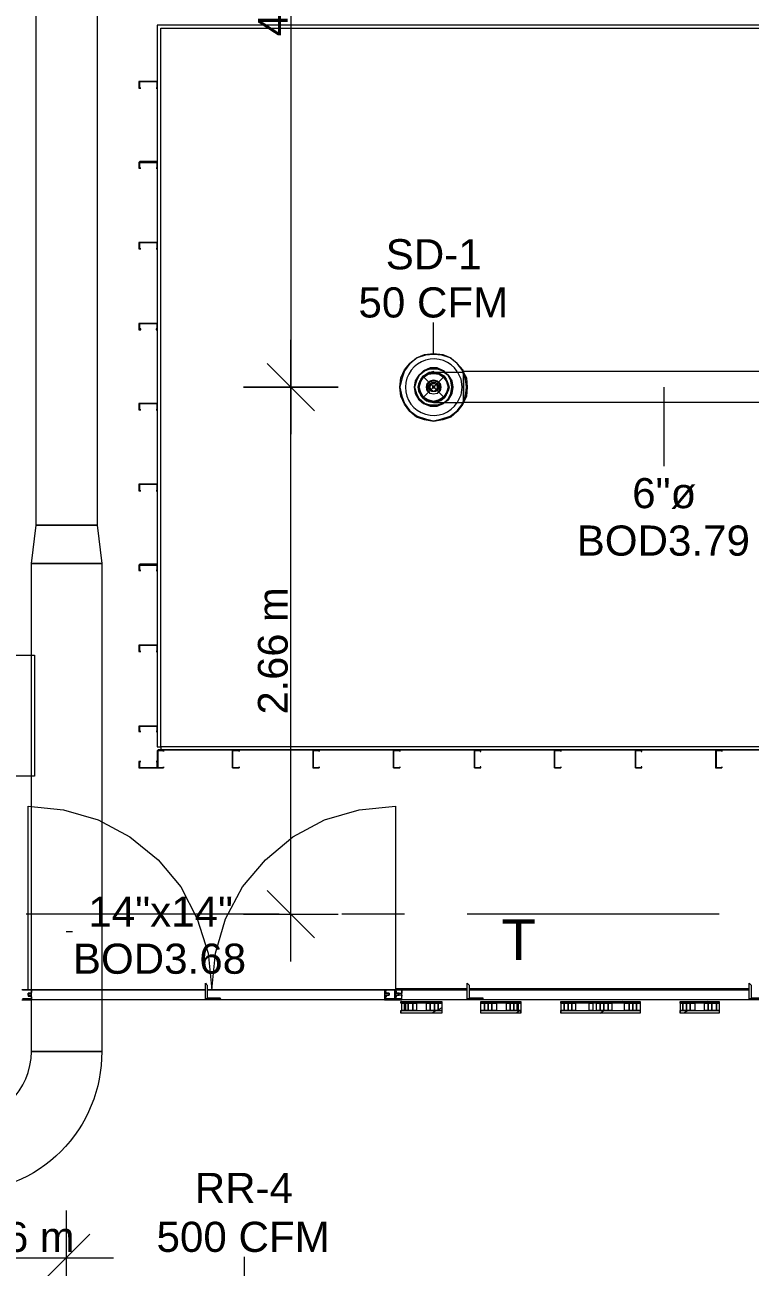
# Model space of a CAD drawing. Header units: metres. Extents: x -2 to 237, y -8 to 52.
# Drawn here: x 37.57 to 41.23, y 21.38 to 27.64 of the extents above; entities that cross this region are included whole.
import ezdxf

# ---------------------------------------------------------------- set-up
doc = ezdxf.new("R2010")
doc.units = ezdxf.units.M
doc.layers.add('HVAC - Ductos', color=5, linetype='Continuous', lineweight=0)
doc.layers.add('PDF2_Text', color=7, linetype='Continuous', lineweight=0)
doc.layers.add('PDF2_Geometry', color=7, linetype='Continuous', lineweight=0, true_color=0xaaaaaa)
doc.layers.add('PDF2_Solid Fills', color=7, linetype='Continuous', lineweight=0, true_color=0xffffff)
doc.styles.add('PDF Helvetica', font='')
doc.styles.get('PDF Helvetica').set_extended_font_data('Helvetica')

msp = doc.modelspace()

# ---------------------------------------------------------------- hatches: boundary and pattern name
at = {"layer": 'PDF2_Solid Fills', "lineweight": 0, "transparency": 33554559}
h = msp.add_hatch(color=256, dxfattribs=at)
h.paths.add_polyline_path([(39.0533, 23.9805), (39.0533, 23.9851), (39.0258, 23.9851)])
h.paths.add_polyline_path([(39.0258, 23.9805), (39.0212, 23.9805), (39.0212, 23.8935)])
h = msp.add_hatch(color=256, dxfattribs=at)
h.paths.add_polyline_path([(41.083, 23.9805), (41.083, 23.9851), (41.0554, 23.9851)])
h.paths.add_polyline_path([(41.0554, 23.9805), (41.0509, 23.9805), (41.0509, 23.8935)])

# ---------------------------------------------------------------- linework, layer by layer
at = {"layer": 'HVAC - Ductos', "lineweight": 0}
for points in [[(37.6284, 25.1168), (37.6284, 31.7969), (37.9353, 31.7969), (37.9353, 25.1168)], [(39.0304, 25.6941), (38.9112, 25.8132), (38.7921, 25.9323), (38.9112, 25.8132)], [(39.6855, 25.8911), (39.6809, 25.8957), (39.6489, 25.9094), (39.6122, 25.9094), (39.5802, 25.8957), (39.5573, 25.8728), (39.5389, 25.8453), (39.5343, 25.8132), (39.5389, 25.7812), (39.5573, 25.749), (39.5802, 25.7308), (39.6122, 25.717), (39.6489, 25.717), (39.6809, 25.7308), (39.6855, 25.7353), (39.6764, 25.7308), (39.6489, 25.7216), (39.6122, 25.7216), (39.5847, 25.7308), (39.5573, 25.7536), (39.5435, 25.7812), (39.5343, 25.8132), (39.5435, 25.8453), (39.5573, 25.8728), (39.5847, 25.8957), (39.6122, 25.9048), (39.6489, 25.9048), (39.6764, 25.8957), (39.6855, 25.8865), (39.6764, 25.8957), (39.6489, 25.9048), (39.6122, 25.9048), (39.5847, 25.8957), (39.5573, 25.8728), (39.5435, 25.8453), (39.5343, 25.8132), (39.5435, 25.7812), (39.5573, 25.7536), (39.5847, 25.7308), (39.6122, 25.7216), (39.6489, 25.7216), (39.6764, 25.7308), (39.6855, 25.7353), (39.6809, 25.7308), (39.6489, 25.717), (39.6122, 25.717), (39.5802, 25.7308), (39.5573, 25.749), (39.5389, 25.7812), (39.5343, 25.8132), (39.5389, 25.8453), (39.5573, 25.8728), (39.5802, 25.8957), (39.6122, 25.9094), (39.6489, 25.9094), (39.6809, 25.8957)], [(39.5665, 25.8407), (39.5802, 25.8636), (39.6031, 25.8774), (39.6305, 25.8819), (39.6581, 25.8774), (39.6809, 25.8636), (39.6947, 25.8407), (39.7039, 25.8132), (39.6947, 25.7857), (39.6809, 25.7628), (39.6581, 25.749), (39.6305, 25.7399), (39.6031, 25.749), (39.5802, 25.7628), (39.5665, 25.7857), (39.5573, 25.8132)], [(39.7222, 25.8453), (39.7039, 25.8728), (39.6855, 25.8911), (39.7039, 25.8728), (39.6855, 25.8865), (39.7039, 25.8728), (39.7176, 25.8453), (39.7222, 25.8132), (39.7176, 25.8453), (39.7039, 25.8728), (39.7222, 25.8453), (39.7268, 25.8132), (39.7222, 25.7812), (39.7039, 25.749), (39.6855, 25.7353), (39.7039, 25.749), (39.7222, 25.7812), (39.7268, 25.8132)], [(39.6993, 25.8407), (39.7085, 25.8132), (39.6993, 25.7857), (39.7085, 25.8132), (39.7039, 25.8315), (39.6947, 25.8499), (39.6855, 25.8682)], [(39.7817, 25.7353), (39.7817, 25.7399), (39.7817, 25.7445), (39.7817, 25.7582), (39.7817, 25.7766), (39.7817, 25.7948), (39.7817, 25.8132), (39.7817, 25.8315), (39.7817, 25.8499), (39.7817, 25.8682), (39.7817, 25.8774), (39.7817, 25.8865), (39.7817, 25.8911), (39.7817, 25.8865), (39.7817, 25.8774), (39.7817, 25.8682), (39.7817, 25.8499), (39.7817, 25.8315), (39.7817, 25.8132), (39.7817, 25.7948), (39.7817, 25.7766), (39.7817, 25.7582), (39.7817, 25.7445), (39.7817, 25.7399)], [(39.1495, 25.8132), (38.9112, 25.8132), (38.673, 25.8132), (38.9112, 25.8132)], [(39.5527, 25.8132), (39.5619, 25.8407), (39.5527, 25.8132), (39.5573, 25.8361)], [(39.5619, 25.7857), (39.5527, 25.8132), (39.5573, 25.7857), (39.5527, 25.8132)], [(39.5985, 25.8315), (39.6122, 25.8453), (39.6305, 25.8499), (39.6489, 25.8453), (39.6627, 25.8315), (39.6672, 25.8132), (39.6627, 25.7948), (39.6489, 25.7812), (39.6305, 25.7766), (39.6122, 25.7812), (39.5985, 25.7948), (39.5939, 25.8132)], [(39.6031, 25.8315), (39.6122, 25.8407), (39.6305, 25.8453), (39.6489, 25.8407), (39.6581, 25.8315), (39.6627, 25.8132), (39.6581, 25.7948), (39.6489, 25.7812), (39.6305, 25.7766), (39.6122, 25.7812), (39.6031, 25.7948), (39.5985, 25.8132)], [(39.6077, 25.827), (39.6214, 25.8361), (39.6397, 25.8361), (39.6535, 25.827), (39.6581, 25.8132), (39.6535, 25.7994), (39.6397, 25.7903), (39.6214, 25.7903), (39.6077, 25.7994), (39.6031, 25.8132)], [(39.6122, 25.827), (39.6214, 25.8361), (39.6397, 25.8361), (39.6489, 25.827), (39.6535, 25.8132), (39.6489, 25.7994), (39.6397, 25.7903), (39.6214, 25.7903), (39.6122, 25.7994), (39.6077, 25.8132)], [(39.6168, 25.827), (39.6305, 25.8315), (39.6443, 25.827), (39.6489, 25.8132), (39.6443, 25.7994), (39.6305, 25.7903), (39.6168, 25.7994), (39.6122, 25.8132)], [(39.626, 25.8178), (39.626, 25.8132), (39.626, 25.8178), (39.6351, 25.8178), (39.6351, 25.8132), (39.6351, 25.8178)], [(39.6351, 25.8086), (39.6351, 25.8132), (39.6351, 25.8086), (39.626, 25.8086), (39.626, 25.8132), (39.626, 25.8086)], [(39.7039, 25.7536), (39.7176, 25.7812), (39.7222, 25.8132), (39.7176, 25.7812), (39.7039, 25.7536), (39.6855, 25.7353)], [(37.9353, 25.1168), (37.9583, 24.9243), (37.6054, 24.9243), (37.6284, 25.1168)], [(37.6054, 22.464), (37.6054, 24.9243), (37.9583, 24.9243), (37.9583, 22.464)], [(37.2572, 24.4616), (37.6192, 24.4616), (37.6192, 23.8523), (37.2572, 23.8523)]]:
    msp.add_lwpolyline(points, close=True, dxfattribs=at)
for points in [[(38.9112, 30.2254), (38.9112, 25.575)], [(39.6305, 25.9827), (39.6305, 26.1385)], [(38.9112, 22.9176), (38.9112, 26.0515)], [(41.5549, 25.7353), (39.7817, 25.7353), (39.7772, 25.7262), (39.7497, 25.6895), (39.7176, 25.662), (39.6764, 25.6483), (39.6305, 25.6391), (39.5847, 25.6483), (39.5435, 25.662), (39.5114, 25.6895), (39.484, 25.7262), (39.4656, 25.7674), (39.461, 25.8132), (39.4656, 25.8591), (39.484, 25.9002), (39.5114, 25.9323), (39.5435, 25.9599), (39.5847, 25.9781), (39.6305, 25.9827), (39.6764, 25.9781), (39.7176, 25.9599), (39.7497, 25.9323), (39.7772, 25.9002), (39.7817, 25.8865), (39.7405, 25.8865), (39.6993, 25.8865), (39.6672, 25.8865), (39.6443, 25.8865), (39.6305, 25.8865)], [(39.7772, 25.8865), (39.7772, 25.8957), (39.7497, 25.9323), (39.713, 25.9599), (39.6718, 25.9736), (39.6305, 25.9781), (39.5893, 25.9736), (39.5481, 25.9599), (39.5114, 25.9323), (39.484, 25.8957), (39.4702, 25.8545), (39.461, 25.8132), (39.4702, 25.7674), (39.484, 25.7308), (39.5114, 25.6941), (39.5481, 25.6666), (39.5893, 25.6528), (39.6305, 25.6437), (39.6718, 25.6528), (39.713, 25.6666), (39.7497, 25.6941), (39.7772, 25.7308), (39.7772, 25.7353)], [(39.6031, 25.7399), (39.6305, 25.7353), (39.6581, 25.7445), (39.6305, 25.7353), (39.6031, 25.7399), (39.5985, 25.7445), (39.5802, 25.7628), (39.5665, 25.7766), (39.5573, 25.7948), (39.5527, 25.8132), (39.5573, 25.8315), (39.5665, 25.8499), (39.5756, 25.8682), (39.6031, 25.8819), (39.6305, 25.8865), (39.6489, 25.8819), (39.6672, 25.8774), (39.6489, 25.8865), (39.6351, 25.8865), (39.6305, 25.8865), (39.6122, 25.8819), (39.5939, 25.8774), (39.5802, 25.8636), (39.5985, 25.8774)], [(39.6351, 25.8865), (39.6305, 25.8911), (39.6122, 25.8865), (39.6031, 25.8819), (39.5985, 25.8819), (39.5939, 25.8774), (39.5756, 25.8682), (39.5665, 25.8499), (39.5619, 25.8453), (39.5619, 25.8407), (39.5573, 25.8407)], [(39.6351, 25.7399), (39.6305, 25.7353), (39.6122, 25.7399), (39.5939, 25.749), (39.5756, 25.7582), (39.6031, 25.7445), (39.6305, 25.7353), (39.6581, 25.7445), (39.6855, 25.7582), (39.6993, 25.7857), (39.6855, 25.7582), (39.6581, 25.7445), (39.6855, 25.7582), (39.6993, 25.7857), (39.7085, 25.8132), (39.6993, 25.7857), (39.6855, 25.7582), (39.6581, 25.7445), (39.6305, 25.7353), (39.6031, 25.7445), (39.5756, 25.7582), (39.5619, 25.7857), (39.5756, 25.7582), (39.5665, 25.772), (39.5665, 25.7766), (39.5573, 25.7948), (39.5573, 25.8132), (39.5573, 25.8315), (39.5665, 25.8499), (39.5802, 25.8636)], [(39.5619, 25.8407), (39.5756, 25.8682), (39.5939, 25.8774), (39.6122, 25.8865), (39.6305, 25.8865), (39.6581, 25.8819), (39.6305, 25.8865), (39.6031, 25.8819), (39.5756, 25.8682), (39.5619, 25.8407), (39.5619, 25.8453), (39.5756, 25.8682), (39.5985, 25.8819), (39.6031, 25.8819), (39.6305, 25.8865), (39.6581, 25.8819), (39.6855, 25.8682), (39.6993, 25.8407), (39.6855, 25.8682), (39.6581, 25.8819), (39.6855, 25.8682), (39.6993, 25.8407), (39.7085, 25.8132), (39.6993, 25.8407)], [(39.5619, 25.8453), (39.5756, 25.8682), (39.5985, 25.8819)], [(39.5665, 25.8453), (39.5756, 25.8636)], [(39.5756, 25.8682), (39.5756, 25.8682)], [(39.6627, 25.8819), (39.6581, 25.8819), (39.6855, 25.8682), (39.6672, 25.8774), (39.6809, 25.8636), (39.6947, 25.8499), (39.6993, 25.8315), (39.7039, 25.8132), (39.6993, 25.7948), (39.6947, 25.7766), (39.6809, 25.7628), (39.6672, 25.749), (39.6489, 25.7399), (39.6305, 25.7399), (39.6122, 25.7399), (39.5939, 25.749), (39.5802, 25.7628)], [(39.6581, 25.8819), (39.6305, 25.8865), (39.6031, 25.8819)], [(39.6077, 25.8819), (39.6305, 25.8865), (39.6535, 25.8819)], [(39.6305, 25.7353), (39.6351, 25.7353), (39.6535, 25.7353), (39.6855, 25.7353), (39.7222, 25.7353), (39.7634, 25.7353), (39.7817, 25.7353), (39.7817, 25.7399), (39.7817, 25.749), (39.7817, 25.7582), (39.7817, 25.7766), (39.7817, 25.7948), (39.7817, 25.8132), (39.7817, 25.8315), (39.7817, 25.8499), (39.7817, 25.8682), (39.7817, 25.8774), (39.7817, 25.8865), (39.7817, 25.8774), (39.7817, 25.8682), (39.7817, 25.8499), (39.7817, 25.8315), (39.7817, 25.8132), (39.7817, 25.7948), (39.7817, 25.7766), (39.7817, 25.7582), (39.7817, 25.749), (39.7817, 25.7399), (39.7817, 25.7353), (39.7817, 25.7445), (39.7817, 25.7582), (39.7817, 25.7857), (39.7817, 25.8132), (39.7817, 25.8407), (39.7817, 25.8682), (39.7817, 25.8819), (39.7817, 25.8911), (39.7817, 25.8819), (39.7817, 25.8682), (39.7817, 25.8407), (39.7817, 25.8132), (39.7817, 25.7857), (39.7817, 25.7582), (39.7817, 25.7445), (39.7817, 25.7353), (39.7817, 25.7445), (39.7817, 25.7582), (39.7817, 25.7857), (39.7817, 25.8132), (39.7817, 25.8407), (39.7817, 25.8682), (39.7817, 25.8819), (39.7817, 25.8865)], [(39.6305, 25.8865), (39.6305, 25.8865)], [(39.6581, 25.8819), (39.6581, 25.8819)], [(39.6627, 25.8774), (39.6809, 25.8636), (39.6947, 25.8453)], [(39.7497, 25.8911), (39.768, 25.8545), (39.7726, 25.8132), (39.768, 25.772), (39.7497, 25.7353)], [(39.7772, 25.7353), (39.7909, 25.7674), (39.7955, 25.8132), (39.7909, 25.8545), (39.7772, 25.8865)], [(41.5549, 25.8453), (41.5549, 25.8499), (41.5549, 25.8682), (41.5549, 25.8774), (41.5549, 25.8819), (41.5549, 25.8865), (41.5549, 25.8911), (39.7817, 25.8911), (39.7817, 25.8865), (39.7817, 25.8819), (39.7817, 25.8682), (39.7817, 25.8407), (39.7817, 25.8132), (39.7817, 25.7857), (39.7817, 25.7582), (39.7817, 25.7445), (39.7817, 25.7353)], [(39.7817, 25.8865), (39.7955, 25.8591), (39.8001, 25.8132), (39.7955, 25.7674), (39.7817, 25.7353)], [(39.5619, 25.8407), (39.5573, 25.8315), (39.5527, 25.8132), (39.5573, 25.7948), (39.5619, 25.7857)], [(39.5527, 25.8132), (39.5527, 25.8132)], [(39.5619, 25.7812), (39.5756, 25.7582), (39.5985, 25.7445), (39.5756, 25.7582), (39.5619, 25.7812), (39.5619, 25.7857), (39.5573, 25.8132), (39.5619, 25.8361)], [(39.6993, 25.8453), (39.6993, 25.8407), (39.7085, 25.8132), (39.7039, 25.7948), (39.6947, 25.7766), (39.6855, 25.7582), (39.6672, 25.7445), (39.6489, 25.7399), (39.6397, 25.7399)], [(39.6993, 25.8407), (39.6993, 25.8407)], [(39.6993, 25.8361), (39.7039, 25.8132), (39.6993, 25.7857), (39.6993, 25.7812)], [(40.7897, 25.8132), (40.7897, 25.4146)], [(39.5573, 25.7857), (39.5619, 25.7857), (39.5619, 25.7812), (39.5665, 25.7766)], [(39.5756, 25.7628), (39.5665, 25.7812)], [(39.5665, 25.772), (39.5756, 25.7582), (39.5939, 25.7445), (39.5985, 25.7445), (39.6031, 25.7445), (39.6031, 25.7399), (39.6122, 25.7399), (39.6305, 25.7353), (39.6397, 25.7353)], [(39.5756, 25.7582), (39.5756, 25.7582)], [(39.6535, 25.7445), (39.6305, 25.7399), (39.6077, 25.7445)], [(39.6947, 25.7812), (39.6809, 25.7628), (39.6627, 25.7445), (39.6581, 25.7445), (39.6581, 25.7399)], [(39.6993, 25.7857), (39.6993, 25.7857)], [(39.6305, 25.7353), (39.6305, 25.7353)], [(38.7921, 23.2749), (38.9112, 23.1558), (39.0304, 23.0367)], [(38.673, 23.1558), (38.9112, 23.1558), (39.1495, 23.1558)], [(37.7796, 23.0688), (37.8116, 23.0688)], [(37.7796, 21.6622), (37.7796, 21.4239), (37.7796, 21.1857)], [(37.8987, 21.5431), (37.7796, 21.4239), (37.6604, 21.3048)], [(36.9778, 21.4239), (38.0178, 21.4239)], [(38.6776, 21.2086), (38.6776, 21.4285)]]:
    msp.add_lwpolyline(points, dxfattribs=at)
msp.add_lwpolyline([(39.7497, 25.8911, 0.740136), (39.4885, 25.8132, 0.75311), (39.7497, 25.7353)], format="xyb", dxfattribs=at)
msp.add_lwpolyline([(37.2481, 21.7538), (37.2481, 22.1066, 0.4022), (37.6054, 22.464), (37.9583, 22.464, -0.419397)], format="xyb", close=True, dxfattribs=at)
at = {"layer": 'PDF2_Geometry', "lineweight": 0}
for points in [[(38.256, 27.623), (45.4035, 27.623), (45.4035, 27.6367), (38.2377, 27.6367), (38.2377, 27.623), (38.2377, 23.9988), (38.256, 23.9988)], [(38.2377, 27.3206), (38.2377, 27.3526), (38.1507, 27.3526), (38.1461, 27.3526), (38.1461, 27.3206), (38.1553, 27.3206), (38.1507, 27.3206), (38.1507, 27.3526), (38.2377, 27.3526), (38.2377, 27.3206), (38.2332, 27.3206)], [(38.2377, 26.9174), (38.2377, 26.9449), (38.2377, 26.9495), (38.1507, 26.9495), (38.1461, 26.9449), (38.1461, 26.9174), (38.1553, 26.9174), (38.1507, 26.9174), (38.1507, 26.9449), (38.2377, 26.9449), (38.2377, 26.9174), (38.2332, 26.9174)], [(38.2377, 26.5097), (38.2377, 26.5371), (38.2377, 26.5417), (38.1507, 26.5417), (38.1461, 26.5417), (38.1461, 26.5371), (38.1461, 26.5097), (38.1553, 26.5097), (38.1507, 26.5097), (38.1507, 26.5371), (38.1507, 26.5417), (38.2377, 26.5417), (38.2377, 26.5371), (38.2377, 26.5097), (38.2332, 26.5097)], [(38.2377, 26.1019), (38.2377, 26.134), (38.1507, 26.134), (38.1461, 26.134), (38.1461, 26.1019), (38.1553, 26.1019), (38.1553, 26.1064), (38.1507, 26.1064), (38.1507, 26.134), (38.2377, 26.134), (38.2377, 26.1064), (38.2332, 26.1064), (38.2332, 26.1019)], [(38.2377, 25.6987), (38.2377, 25.7262), (38.2377, 25.7308), (38.1507, 25.7308), (38.1461, 25.7308), (38.1461, 25.7262), (38.1461, 25.6987), (38.1553, 25.6987), (38.1507, 25.6987), (38.1507, 25.7262), (38.1507, 25.7308), (38.2377, 25.7308), (38.2377, 25.7262), (38.2377, 25.6987), (38.2332, 25.6987)], [(38.2377, 25.2909), (38.2377, 25.323), (38.1507, 25.323), (38.1461, 25.323), (38.1461, 25.2909), (38.1553, 25.2909), (38.1507, 25.2909), (38.1507, 25.323), (38.2377, 25.323), (38.2377, 25.2909), (38.2332, 25.2909)], [(38.2377, 24.8877), (38.2377, 24.9152), (38.2377, 24.9198), (38.1507, 24.9198), (38.1461, 24.9152), (38.1461, 24.8877), (38.1553, 24.8877), (38.1507, 24.8877), (38.1507, 24.9152), (38.2377, 24.9152), (38.2377, 24.8877), (38.2332, 24.8877)], [(38.2377, 24.48), (38.2377, 24.512), (38.1507, 24.512), (38.1461, 24.512), (38.1461, 24.48), (38.1553, 24.48), (38.1507, 24.48), (38.1507, 24.512), (38.2377, 24.512), (38.2377, 24.48), (38.2332, 24.48)], [(38.2377, 24.0768), (38.2377, 24.1042), (38.1507, 24.1042), (38.1461, 24.1042), (38.1461, 24.0768), (38.1553, 24.0768), (38.1507, 24.0768), (38.1507, 24.1042), (38.2377, 24.1042), (38.2377, 24.0768), (38.2332, 24.0768)], [(38.2698, 23.9851), (38.2423, 23.9851), (38.2423, 23.9805), (38.2377, 23.9805), (38.2377, 23.8935), (38.2423, 23.8935), (38.2698, 23.8935), (38.2698, 23.8981), (38.2698, 23.8935), (38.2423, 23.8935), (38.2423, 23.9805), (38.2698, 23.9805), (38.2698, 23.9759)], [(38.256, 23.9851), (45.4035, 23.9851), (45.4035, 23.9988), (38.256, 23.9988)], [(38.6501, 23.9851), (38.618, 23.9851), (38.618, 23.9805), (38.618, 23.8935), (38.6501, 23.8935), (38.6501, 23.8981), (38.6501, 23.8935), (38.618, 23.8935), (38.618, 23.9805), (38.6501, 23.9805), (38.6501, 23.9759)], [(39.0533, 23.9851), (39.0258, 23.9851), (39.0258, 23.9805), (39.0212, 23.9805), (39.0212, 23.8935), (39.0258, 23.8935), (39.0533, 23.8935), (39.0533, 23.8981), (39.0533, 23.8935), (39.0258, 23.8935), (39.0258, 23.9805), (39.0533, 23.9805), (39.0533, 23.9759)], [(39.461, 23.9851), (39.429, 23.9851), (39.429, 23.9805), (39.429, 23.8935), (39.461, 23.8935), (39.461, 23.8981), (39.461, 23.8935), (39.429, 23.8935), (39.429, 23.9805), (39.461, 23.9805), (39.461, 23.9759)], [(39.8688, 23.9851), (39.8368, 23.9851), (39.8368, 23.9805), (39.8368, 23.8935), (39.8688, 23.8935), (39.8688, 23.8981), (39.8642, 23.8981), (39.8642, 23.8935), (39.8368, 23.8935), (39.8368, 23.9805), (39.8642, 23.9805), (39.8642, 23.9759), (39.8688, 23.9759)], [(40.272, 23.9851), (40.2445, 23.9851), (40.2399, 23.9805), (40.2399, 23.8935), (40.2445, 23.8935), (40.272, 23.8935), (40.272, 23.8981), (40.272, 23.8935), (40.2445, 23.8935), (40.2399, 23.8935), (40.2399, 23.9805), (40.2445, 23.9805), (40.272, 23.9805), (40.272, 23.9759)], [(40.6798, 23.9851), (40.6477, 23.9851), (40.6477, 23.9805), (40.6477, 23.8935), (40.6798, 23.8935), (40.6798, 23.8981), (40.6752, 23.8981), (40.6752, 23.8935), (40.6477, 23.8935), (40.6477, 23.9805), (40.6752, 23.9805), (40.6752, 23.9759), (40.6798, 23.9759)], [(41.083, 23.9851), (41.0554, 23.9851), (41.0509, 23.9805), (41.0509, 23.8935), (41.0554, 23.8935), (41.083, 23.8935), (41.083, 23.8981), (41.083, 23.8935), (41.0554, 23.8935), (41.0554, 23.9805), (41.083, 23.9805), (41.083, 23.9759)], [(38.1461, 23.9256), (38.1461, 23.8981), (38.1461, 23.8935), (38.1507, 23.8935), (38.2377, 23.8935), (38.2377, 23.8981), (38.2377, 23.9256), (38.2332, 23.9256), (38.2377, 23.9256), (38.2377, 23.8981), (38.2377, 23.8935), (38.1507, 23.8935), (38.1507, 23.8981), (38.1507, 23.9256), (38.1553, 23.9256)], [(38.4805, 22.8076), (38.4851, 22.803), (38.4897, 22.7985), (38.4897, 22.7343), (38.5493, 22.7343), (38.5539, 22.7343), (38.5585, 22.7297), (38.4805, 22.7297)], [(39.8001, 22.8076), (39.8047, 22.803), (39.8092, 22.7985), (39.8092, 22.7343), (39.8734, 22.7343), (39.878, 22.7343), (39.878, 22.7297), (39.8001, 22.7297)], [(41.2205, 22.8076), (41.225, 22.803), (41.2296, 22.7985), (41.2296, 22.7343), (41.2937, 22.7343), (41.2983, 22.7343), (41.2983, 22.7297), (41.2205, 22.7297)], [(39.4519, 22.7481), (39.4427, 22.7481), (39.4427, 22.7435), (39.4381, 22.7435), (39.4427, 22.7435), (39.4427, 22.7481), (39.4381, 22.7481), (39.4381, 22.7251), (39.4702, 22.7251), (39.4702, 22.7297), (39.4656, 22.7297), (39.461, 22.7297), (39.4381, 22.7297), (39.4381, 22.7343), (39.4427, 22.7389), (39.4381, 22.7343), (39.4381, 22.7389), (39.4427, 22.7389), (39.4427, 22.7481), (39.4519, 22.7481), (39.4564, 22.7481), (39.4564, 22.7572), (39.4519, 22.7572), (39.4427, 22.7572), (39.4427, 22.7664), (39.4381, 22.7664), (39.4381, 22.7709), (39.4427, 22.7664), (39.4381, 22.7709), (39.4381, 22.7755), (39.461, 22.7755), (39.4656, 22.7755), (39.4656, 22.7709), (39.4656, 22.7755), (39.4702, 22.7755), (39.4702, 22.7801), (39.4381, 22.7801), (39.4381, 22.7572), (39.4427, 22.7572), (39.4381, 22.7572), (39.4381, 22.7618), (39.4427, 22.7618), (39.4427, 22.7572), (39.4519, 22.7572)], [(39.8092, 22.7801), (40.7714, 22.7801)], [(40.7714, 22.7801), (41.2205, 22.7801)], [(39.6718, 22.7068), (39.4656, 22.7068), (39.4656, 22.716), (39.6718, 22.716)], [(39.6718, 22.6564), (39.4656, 22.6564), (39.4656, 22.6701), (39.6718, 22.6701)], [(39.4702, 22.7068), (39.4885, 22.7068), (39.4885, 22.6701), (39.4702, 22.6701)], [(39.5023, 22.7068), (39.5023, 22.6701), (39.484, 22.6701), (39.484, 22.7068)], [(39.5252, 22.7068), (39.5252, 22.6701), (39.5023, 22.6701), (39.5023, 22.7068)], [(39.5435, 22.7068), (39.5435, 22.6701), (39.5252, 22.6701), (39.5252, 22.7068)], [(39.6122, 22.7068), (39.6122, 22.6701), (39.5939, 22.6701), (39.5939, 22.7068)], [(39.6351, 22.7068), (39.6351, 22.6701), (39.6122, 22.6701), (39.6122, 22.7068)], [(39.6535, 22.7068), (39.6535, 22.6701), (39.6351, 22.6701), (39.6351, 22.7068)], [(40.0704, 22.7068), (39.8688, 22.7068), (39.8688, 22.716), (40.0704, 22.716)], [(39.9054, 22.7068), (39.9054, 22.6701), (39.8871, 22.6701), (39.8871, 22.7068)], [(39.9238, 22.7068), (39.9238, 22.6701), (39.9054, 22.6701), (39.9054, 22.7068)], [(39.9467, 22.7068), (39.9467, 22.6701), (39.9238, 22.6701), (39.9238, 22.7068)], [(40.0154, 22.7068), (40.0154, 22.6701), (39.9971, 22.6701), (39.9971, 22.7068)], [(40.0338, 22.7068), (40.0338, 22.6701), (40.0154, 22.6701), (40.0154, 22.7068)], [(40.0566, 22.7068), (40.0566, 22.6701), (40.0338, 22.6701), (40.0338, 22.7068)], [(40.6707, 22.6564), (40.272, 22.6564), (40.272, 22.6701), (40.6707, 22.6701)], [(40.3087, 22.7068), (40.3087, 22.6701), (40.2903, 22.6701), (40.2903, 22.7068)], [(40.327, 22.7068), (40.327, 22.6701), (40.3087, 22.6701), (40.3087, 22.7068)], [(40.3453, 22.7068), (40.3453, 22.6701), (40.327, 22.6701), (40.327, 22.7068)], [(40.4324, 22.7068), (40.4324, 22.6701), (40.414, 22.6701), (40.414, 22.7068)], [(40.4874, 22.6701), (40.4874, 22.7068), (40.5102, 22.7068), (40.5286, 22.7068), (40.5286, 22.6701), (40.5102, 22.6701), (40.5102, 22.7068), (40.5102, 22.6701)], [(40.6156, 22.7068), (40.6156, 22.6701), (40.5927, 22.6701), (40.5927, 22.7068)], [(40.634, 22.7068), (40.634, 22.6701), (40.6156, 22.6701), (40.6156, 22.7068)], [(40.6523, 22.7068), (40.6523, 22.6701), (40.634, 22.6701), (40.634, 22.7068)], [(41.0692, 22.6564), (40.8722, 22.6564), (40.8722, 22.6701), (41.0692, 22.6701)], [(40.9043, 22.7068), (40.9043, 22.6701), (40.8859, 22.6701), (40.8859, 22.7068)], [(40.9226, 22.7068), (40.9226, 22.6701), (40.9043, 22.6701), (40.9043, 22.7068)], [(40.9456, 22.7068), (40.9456, 22.6701), (40.9226, 22.6701), (40.9226, 22.7068)], [(41.0142, 22.7068), (41.0142, 22.6701), (40.9959, 22.6701), (40.9959, 22.7068)], [(41.0326, 22.7068), (41.0326, 22.6701), (41.0142, 22.6701), (41.0142, 22.7068)], [(41.0554, 22.7068), (41.0554, 22.6701), (41.0326, 22.6701), (41.0326, 22.7068)]]:
    msp.add_lwpolyline(points, close=True, dxfattribs=at)
for points in [[(45.4035, 23.9988), (45.4035, 25.323), (45.4035, 26.1019), (45.4035, 27.6367), (38.2377, 27.6367)], [(38.256, 23.9988), (38.256, 27.623)], [(45.4035, 23.9851), (38.256, 23.9851)], [(37.5871, 22.7755), (37.5871, 23.701), (37.7658, 23.6827), (37.9399, 23.6323), (38.1003, 23.5452), (38.2423, 23.4307), (38.3568, 23.2933), (38.4393, 23.1329), (38.4943, 22.9588), (38.5126, 22.7755), (38.5309, 22.9588), (38.5813, 23.1329), (38.6684, 23.2933), (38.783, 23.4307), (38.9204, 23.5452), (39.0807, 23.6323), (39.2549, 23.6827), (39.4381, 23.701), (39.4381, 22.7755)], [(38.8517, 23.1558), (37.578, 23.1558)], [(39.484, 23.1558), (39.1678, 23.1558)], [(41.0692, 23.1558), (39.8001, 23.1558)], [(37.5551, 22.7251), (37.6054, 22.7251), (37.6054, 22.7481), (37.6009, 22.7481), (37.6009, 22.7435), (37.6009, 22.7481), (37.5871, 22.7481), (37.5871, 22.7572), (37.6009, 22.7572), (37.6009, 22.7618), (37.6009, 22.7572), (37.6054, 22.7572), (37.6054, 22.7755), (37.5551, 22.7755)], [(37.5596, 22.7755), (37.6009, 22.7755), (37.6009, 22.7709), (37.6009, 22.7755), (37.6054, 22.7755), (37.6009, 22.7755), (37.6054, 22.7755), (37.6054, 22.7709), (37.6054, 22.7664), (37.6054, 22.7618), (37.6009, 22.7618), (37.6009, 22.7572), (37.5963, 22.7572), (37.5871, 22.7572), (37.5871, 22.7481), (37.5871, 22.7435), (37.5963, 22.7435), (37.6009, 22.7435), (37.6009, 22.7389), (37.6054, 22.7389), (37.6054, 22.7297), (37.6009, 22.7297), (37.6054, 22.7297), (37.6009, 22.7297), (37.5596, 22.7297)], [(37.6054, 22.7481), (37.5871, 22.7481), (37.5871, 22.7572), (37.6054, 22.7572)], [(39.3832, 22.7755), (38.4897, 22.7755), (39.3832, 22.7755), (39.3832, 22.7251), (37.6054, 22.7251), (37.6054, 22.7755), (38.4805, 22.7755), (37.6054, 22.7755)], [(39.3832, 22.7251), (39.4381, 22.7251), (39.4381, 22.7526), (39.4336, 22.7526), (39.4336, 22.7297), (39.429, 22.7297), (39.4336, 22.7297), (39.429, 22.7297), (39.3923, 22.7297), (39.3878, 22.7297), (39.3878, 22.7389), (39.3923, 22.7389), (39.3923, 22.7435), (39.3923, 22.7481), (39.4015, 22.7481), (39.406, 22.7481), (39.406, 22.7572), (39.4015, 22.7572), (39.3923, 22.7572), (39.3923, 22.7618), (39.3878, 22.7618), (39.3878, 22.7664), (39.3878, 22.7709), (39.3878, 22.7755), (39.3878, 22.7709), (39.3923, 22.7709), (39.3923, 22.7755), (39.429, 22.7755), (39.4336, 22.7755), (39.4336, 22.7709), (39.4336, 22.7526), (39.4381, 22.7526), (39.4381, 22.7755), (39.3832, 22.7755), (39.3832, 22.7572), (39.3878, 22.7572), (39.3878, 22.7618), (39.3923, 22.7618), (39.3923, 22.7572), (39.4015, 22.7572), (39.406, 22.7572), (39.406, 22.7481), (39.4015, 22.7481), (39.3923, 22.7481), (39.3923, 22.7435), (39.3878, 22.7435), (39.3878, 22.7481), (39.3832, 22.7481), (39.3832, 22.7251), (37.6054, 22.7251)], [(39.3832, 22.7572), (39.406, 22.7572), (39.406, 22.7481), (39.3832, 22.7481)], [(45.3623, 22.7755), (46.0632, 22.7755), (46.0632, 22.7251), (44.7758, 22.7251), (43.438, 22.7251), (42.1047, 22.7251), (40.7714, 22.7251), (39.4702, 22.7251), (39.4702, 22.7481), (39.4564, 22.7481), (39.4564, 22.7572), (39.4702, 22.7572), (39.4702, 22.7618), (39.4702, 22.7572), (39.4702, 22.7801), (39.8001, 22.7801), (39.4702, 22.7801)], [(39.4702, 22.7251), (39.4702, 22.7755), (39.4702, 22.7618)], [(39.4702, 22.7755), (39.8001, 22.7755)], [(39.4702, 22.7481), (39.4702, 22.7435)], [(39.8092, 22.7755), (40.7714, 22.7755), (41.2205, 22.7755)], [(39.4656, 22.716), (39.4656, 22.7068)], [(39.4656, 22.6701), (39.4656, 22.6564)], [(39.6443, 22.6701), (39.6214, 22.6564)], [(39.6718, 22.716), (39.6718, 22.7068), (39.6718, 22.6701), (39.6535, 22.6701), (39.6535, 22.7068), (39.6718, 22.7068)], [(39.6718, 22.6839), (39.6535, 22.6747)], [(39.6718, 22.6701), (39.6718, 22.6564)], [(39.8688, 22.6564), (39.8688, 22.6701), (39.8688, 22.7068), (39.8688, 22.716)], [(39.8688, 22.7068), (39.8871, 22.7068), (39.8871, 22.6701), (39.8688, 22.6701)], [(40.0704, 22.6564), (40.0704, 22.6701), (40.0704, 22.6564), (39.8688, 22.6564), (39.8688, 22.6701), (40.0704, 22.6701), (40.0658, 22.6701), (40.0475, 22.6564)], [(40.0704, 22.716), (40.0704, 22.7068), (40.0704, 22.6701), (40.0521, 22.6701), (40.0521, 22.7068), (40.0704, 22.7068)], [(40.6707, 22.7068), (40.6707, 22.6701), (40.6523, 22.6701), (40.6523, 22.7068), (40.6707, 22.7068), (40.6707, 22.716), (40.6707, 22.7068), (40.272, 22.7068), (40.272, 22.6701), (40.272, 22.6564)], [(40.272, 22.716), (40.272, 22.7068), (40.272, 22.716), (40.6707, 22.716)], [(40.272, 22.7068), (40.2857, 22.7068), (40.2857, 22.6701), (40.272, 22.6701)], [(40.469, 22.6564), (40.4874, 22.6701), (40.469, 22.6701), (40.469, 22.7068), (40.469, 22.6701), (40.4507, 22.6701), (40.4507, 22.7068), (40.4324, 22.7068), (40.4324, 22.6701), (40.4507, 22.6701), (40.4507, 22.7068), (40.469, 22.7068), (40.4874, 22.7068), (40.4874, 22.6701)], [(40.5836, 22.716), (40.5652, 22.7068)], [(40.6707, 22.6701), (40.6707, 22.6564)], [(41.0692, 22.7068), (41.0692, 22.6701), (41.0554, 22.6701), (41.0554, 22.7068), (41.0692, 22.7068), (41.0692, 22.716), (41.0692, 22.7068), (40.8722, 22.7068), (40.8722, 22.6701), (40.8722, 22.6564)], [(40.8722, 22.716), (40.8722, 22.7068), (40.8722, 22.716), (41.0692, 22.716)], [(40.8722, 22.7068), (40.8859, 22.7068), (40.8859, 22.6701), (40.8722, 22.6701)], [(40.9134, 22.6701), (40.8905, 22.6564)], [(41.0096, 22.716), (40.9867, 22.7068)], [(41.0692, 22.6701), (41.0692, 22.6564)]]:
    msp.add_lwpolyline(points, dxfattribs=at)
at = {"layer": 'PDF2_Geometry', "color": 254, "lineweight": 0, "true_color": 0xd2d2d2}
for points in [[(38.2194, 26.134), (38.2194, 26.134)], [(38.1965, 25.7308), (38.1965, 25.7308)], [(38.2011, 24.1042), (38.2011, 24.1042)], [(39.429, 23.9485), (39.429, 23.9485)], [(39.461, 23.9759), (39.461, 23.9759)], [(41.0509, 23.9393), (41.0554, 23.9393)], [(39.0212, 23.921), (39.0258, 23.921)]]:
    msp.add_lwpolyline(points, dxfattribs=at)
at = {"layer": 'PDF2_Geometry', "color": 8, "lineweight": 0, "true_color": 0x808080}
msp.add_lwpolyline([(39.6901, 25.8591), (39.6535, 25.8865), (39.6077, 25.8865), (39.571, 25.8591), (39.5527, 25.8132), (39.571, 25.7674), (39.6077, 25.7399), (39.6535, 25.7399), (39.6901, 25.7674), (39.7085, 25.8132)], close=True, dxfattribs=at)
for points in [[(39.5756, 25.8682), (39.6855, 25.7582)], [(39.6855, 25.8682), (39.5756, 25.7582)], [(39.571, 25.8591), (39.5665, 25.8545)], [(39.571, 25.8591), (39.571, 25.8591)], [(39.6901, 25.8591), (39.6901, 25.8591)], [(39.6947, 25.8545), (39.6901, 25.8591)], [(39.5665, 25.772), (39.571, 25.7674)], [(39.571, 25.7674), (39.571, 25.7674)], [(39.6901, 25.7674), (39.6947, 25.772)], [(39.6901, 25.7674), (39.6901, 25.7674)]]:
    msp.add_lwpolyline(points, dxfattribs=at)

# ---------------------------------------------------------------- texts
at = {"layer": 'PDF2_Text', "lineweight": 0, "char_height": 0.15002, "attachment_point": 4, "rotation": 90, "style": 'PDF Helvetica'}
for s, insert in [('4.18 m', (38.8213, 27.5808)), ('2.66 m', (38.8213, 24.1628))]:
    msp.add_mtext(s, dxfattribs=dict(at, insert=insert))
at = {"layer": 'PDF2_Text', "lineweight": 0, "attachment_point": 4, "style": 'PDF Helvetica'}
for s, insert, char_height in [('SD-1', (39.3891, 26.4816), 0.1519), ('50 CFM', (39.2517, 26.2387), 0.1519), ('6"ø', (40.6308, 25.2765), 0.1519), ('BOD3.79', (40.3513, 25.0383), 0.1519), ('14"x14"', (37.8909, 23.1689), 0.1519), ('T', (39.971, 23.0278), 0.2047), ('BOD3.68', (37.813, 22.9306), 0.1519), ('RR-4', (38.427, 21.776), 0.1519), ('0.56 m', (37.1807, 21.5279), 0.15002), ('500 CFM', (38.2345, 21.5286), 0.1519)]:
    msp.add_mtext(s, dxfattribs=dict(at, insert=insert, char_height=char_height))

doc.saveas('drawing.dxf')
